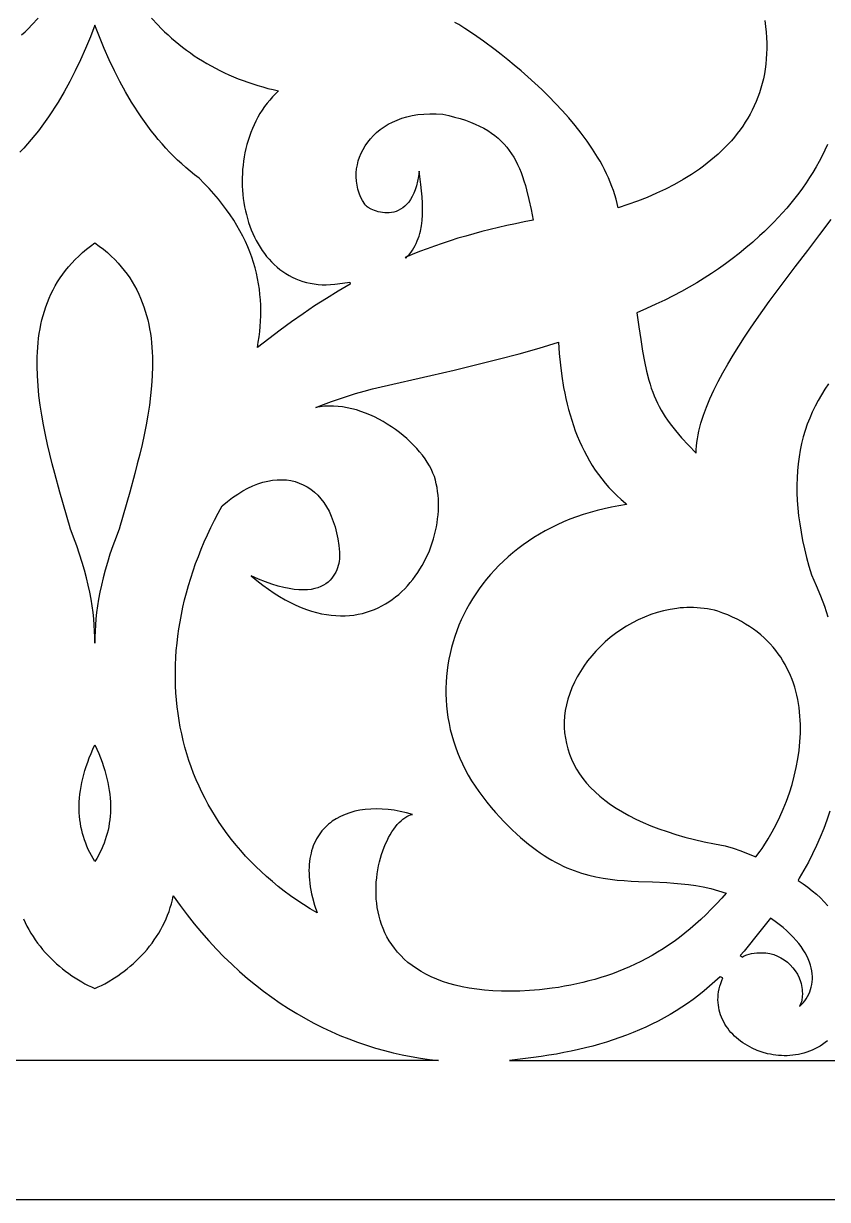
# Model space of a CAD drawing. Extents: x -53 to 63, y 3 to 43.
# Drawn here: x 5.37 to 21.28, y 2.79 to 26.06 of the extents above; entities that cross this region are included whole.
import ezdxf

# ---------------------------------------------------------------- set-up
doc = ezdxf.new("R2010")
doc.units = 0
doc.header["$MEASUREMENT"] = 0
doc.layers.add('LAYER_1', color=18, linetype='CONTINUOUS')

msp = doc.modelspace()

# ---------------------------------------------------------------- linework, layer by layer
at = {"layer": 'LAYER_1'}
for points in [[(7.901, 26.173), (8.027, 26.036), (8.092, 25.969), (8.159, 25.903), (8.228, 25.839), (8.298, 25.776), (8.369, 25.715), (8.442, 25.654), (8.517, 25.596), (8.593, 25.538), (8.67, 25.483), (8.749, 25.428), (8.83, 25.375), (8.912, 25.324), (8.995, 25.274), (9.08, 25.226), (9.166, 25.18), (9.254, 25.135), (9.343, 25.092), (9.434, 25.05), (9.526, 25.01), (9.619, 24.972), (9.714, 24.936), (9.81, 24.902), (9.907, 24.869), (10.006, 24.838), (10.106, 24.809), (10.207, 24.782), (10.31, 24.757), (10.414, 24.734), (10.414, 24.734), (10.354, 24.675), (10.296, 24.614), (10.241, 24.551), (10.189, 24.486), (10.139, 24.42), (10.092, 24.351), (10.048, 24.281), (10.007, 24.209), (9.968, 24.135), (9.932, 24.061), (9.898, 23.985), (9.867, 23.907), (9.839, 23.829), (9.813, 23.75), (9.79, 23.67), (9.77, 23.589), (9.752, 23.508), (9.736, 23.426), (9.724, 23.344), (9.713, 23.261), (9.705, 23.178), (9.7, 23.095), (9.697, 23.012), (9.696, 22.929), (9.698, 22.847), (9.703, 22.765), (9.71, 22.683), (9.719, 22.601), (9.73, 22.52), (9.744, 22.44), (9.761, 22.361), (9.779, 22.283), (9.8, 22.206), (9.824, 22.13), (9.849, 22.055), (9.877, 21.982), (9.908, 21.91), (9.94, 21.839), (9.975, 21.771), (10.012, 21.704), (10.051, 21.639), (10.092, 21.576), (10.136, 21.515), (10.181, 21.456), (10.229, 21.4), (10.279, 21.346), (10.332, 21.294), (10.386, 21.246), (10.442, 21.199), (10.501, 21.156), (10.561, 21.116), (10.624, 21.078), (10.689, 21.044), (10.756, 21.013), (10.824, 20.986), (10.895, 20.962), (10.968, 20.941), (11.043, 20.925), (11.119, 20.911), (11.198, 20.902), (11.279, 20.897), (11.361, 20.896), (11.446, 20.899), (11.532, 20.907), (11.683, 20.926), (11.827, 20.948), (11.837, 20.904), (11.599, 20.767), (11.364, 20.625), (11.131, 20.477), (10.901, 20.323), (10.673, 20.164), (10.447, 19.998), (10.222, 19.828), (9.998, 19.651), (10.016, 19.756), (10.031, 19.862), (10.044, 19.967), (10.053, 20.072), (10.06, 20.178), (10.064, 20.283), (10.065, 20.388), (10.063, 20.494), (10.057, 20.599), (10.048, 20.704), (10.036, 20.809), (10.02, 20.914), (10.001, 21.019), (9.978, 21.124), (9.951, 21.229), (9.921, 21.334), (9.886, 21.439), (9.848, 21.544), (9.806, 21.649), (9.759, 21.754), (9.708, 21.858), (9.653, 21.963), (9.593, 22.067), (9.529, 22.172), (9.46, 22.276), (9.386, 22.381), (9.308, 22.485), (9.225, 22.589), (9.137, 22.694), (9.044, 22.798), (8.945, 22.902), (8.842, 23.006), (8.753, 23.073), (8.667, 23.142), (8.582, 23.213), (8.499, 23.287), (8.418, 23.362), (8.338, 23.439), (8.26, 23.519), (8.184, 23.6), (8.109, 23.683), (8.036, 23.768), (7.965, 23.854), (7.895, 23.943), (7.826, 24.033), (7.76, 24.125), (7.694, 24.219), (7.63, 24.314), (7.568, 24.411), (7.506, 24.509), (7.388, 24.711), (7.275, 24.918), (7.167, 25.131), (7.064, 25.349), (6.965, 25.573), (6.871, 25.801), (6.781, 26.033), (6.69, 25.801), (6.595, 25.573), (6.496, 25.349), (6.392, 25.131), (6.284, 24.918), (6.17, 24.711), (6.052, 24.509), (5.99, 24.411), (5.928, 24.314), (5.864, 24.219), (5.798, 24.125), (5.731, 24.033), (5.663, 23.943), (5.593, 23.854), (5.521, 23.768), (5.448, 23.683), (5.373, 23.6), (5.297, 23.519)], [(5.33, 25.839), (5.398, 25.903), (5.465, 25.969), (5.531, 26.036), (5.657, 26.173)], [(20.044, 26.123), (20.059, 26.009), (20.071, 25.897), (20.079, 25.786), (20.083, 25.678), (20.083, 25.571), (20.08, 25.467), (20.074, 25.364), (20.064, 25.263), (20.051, 25.164), (20.035, 25.066), (20.015, 24.971), (19.993, 24.877), (19.967, 24.785), (19.938, 24.694), (19.906, 24.606), (19.872, 24.519), (19.835, 24.434), (19.794, 24.351), (19.752, 24.269), (19.706, 24.189), (19.658, 24.111), (19.608, 24.035), (19.555, 23.96), (19.499, 23.886), (19.442, 23.815), (19.382, 23.745), (19.32, 23.676), (19.255, 23.609), (19.189, 23.544), (19.121, 23.48), (19.051, 23.418), (18.978, 23.358), (18.904, 23.299), (18.829, 23.241), (18.751, 23.185), (18.672, 23.13), (18.592, 23.077), (18.426, 22.976), (18.255, 22.88), (18.079, 22.789), (17.898, 22.705), (17.713, 22.625), (17.525, 22.552), (17.333, 22.483), (17.139, 22.42), (17.121, 22.505), (17.1, 22.589), (17.076, 22.674), (17.049, 22.758), (17.018, 22.842), (16.985, 22.926), (16.95, 23.009), (16.911, 23.093), (16.87, 23.175), (16.827, 23.257), (16.782, 23.339), (16.734, 23.42), (16.633, 23.581), (16.524, 23.739), (16.409, 23.895), (16.288, 24.048), (16.162, 24.197), (16.033, 24.343), (15.9, 24.485), (15.765, 24.622), (15.628, 24.756), (15.491, 24.884), (15.354, 25.008), (15.218, 25.127), (15.084, 25.24), (14.953, 25.347), (14.826, 25.449), (14.703, 25.544), (14.474, 25.714), (14.273, 25.855), (14.107, 25.966), (13.983, 26.043), (13.908, 26.086)], [(21.288, 23.671), (21.235, 23.557), (21.179, 23.446), (21.121, 23.336), (21.06, 23.227), (20.997, 23.12), (20.93, 23.015), (20.862, 22.911), (20.79, 22.808), (20.717, 22.707), (20.64, 22.607), (20.561, 22.509), (20.48, 22.412), (20.396, 22.317), (20.31, 22.223), (20.221, 22.131), (20.13, 22.04), (20.036, 21.95), (19.941, 21.862), (19.804, 21.741), (19.669, 21.626), (19.535, 21.516), (19.4, 21.41), (19.265, 21.308), (19.128, 21.21), (18.988, 21.115), (18.846, 21.024), (18.7, 20.934), (18.549, 20.847), (18.393, 20.761), (18.231, 20.677), (18.063, 20.593), (17.888, 20.51), (17.704, 20.426), (17.512, 20.342), (17.55, 20.064), (17.587, 19.812), (17.623, 19.584), (17.662, 19.375), (17.702, 19.185), (17.747, 19.01), (17.771, 18.927), (17.797, 18.848), (17.824, 18.771), (17.853, 18.697), (17.884, 18.624), (17.917, 18.553), (17.952, 18.484), (17.99, 18.415), (18.03, 18.348), (18.073, 18.281), (18.119, 18.213), (18.168, 18.146), (18.22, 18.078), (18.275, 18.01), (18.397, 17.869), (18.534, 17.72), (18.687, 17.563), (18.688, 17.632), (18.692, 17.703), (18.699, 17.776), (18.709, 17.849), (18.722, 17.924), (18.738, 17.999), (18.756, 18.076), (18.778, 18.154), (18.801, 18.233), (18.828, 18.313), (18.888, 18.475), (18.957, 18.64), (19.035, 18.808), (19.12, 18.979), (19.212, 19.152), (19.312, 19.326), (19.416, 19.502), (19.527, 19.678), (19.641, 19.856), (19.76, 20.033), (19.881, 20.21), (20.006, 20.387), (20.132, 20.563), (20.388, 20.91), (20.643, 21.248), (20.893, 21.576), (21.133, 21.889), (21.357, 22.185)], [(21.305, 18.935), (21.232, 18.828), (21.163, 18.719), (21.098, 18.607), (21.038, 18.493), (20.983, 18.377), (20.932, 18.258), (20.885, 18.136), (20.843, 18.012), (20.806, 17.886), (20.773, 17.757), (20.746, 17.625), (20.722, 17.49), (20.704, 17.354), (20.691, 17.214), (20.682, 17.072), (20.678, 16.927), (20.679, 16.779), (20.685, 16.629), (20.697, 16.476), (20.713, 16.321), (20.734, 16.162), (20.761, 16.001), (20.792, 15.837), (20.829, 15.671), (20.871, 15.501), (20.918, 15.329), (20.971, 15.154), (21.062, 14.946), (21.146, 14.739), (21.223, 14.533), (21.292, 14.327)], [(21.334, 10.477), (21.275, 10.303), (21.211, 10.132), (21.142, 9.963), (21.068, 9.796), (20.989, 9.631), (20.906, 9.47), (20.817, 9.311), (20.724, 9.154), (20.709, 9.128), (20.705, 9.103), (20.802, 9.039), (20.894, 8.973), (20.983, 8.904), (21.067, 8.833), (21.146, 8.76), (21.222, 8.684), (21.293, 8.606)], [(5.367, 8.347), (5.4, 8.275), (5.435, 8.204), (5.473, 8.134), (5.513, 8.065), (5.556, 7.998), (5.6, 7.932), (5.647, 7.868), (5.695, 7.805), (5.746, 7.744), (5.798, 7.684), (5.851, 7.626), (5.906, 7.569), (5.963, 7.514), (6.021, 7.46), (6.08, 7.409), (6.14, 7.359), (6.201, 7.311), (6.263, 7.265), (6.326, 7.221), (6.39, 7.179), (6.454, 7.139), (6.519, 7.1), (6.584, 7.064), (6.65, 7.03), (6.715, 6.999), (6.781, 6.969), (6.846, 6.999), (6.912, 7.03), (6.977, 7.064), (7.041, 7.1), (7.17, 7.179), (7.233, 7.221), (7.296, 7.265), (7.358, 7.311), (7.419, 7.359), (7.479, 7.409), (7.538, 7.46), (7.595, 7.514), (7.652, 7.569), (7.707, 7.626), (7.76, 7.684), (7.812, 7.744), (7.862, 7.805), (7.911, 7.868), (7.957, 7.932), (8.002, 7.998), (8.044, 8.065), (8.084, 8.134), (8.122, 8.204), (8.157, 8.275), (8.19, 8.347), (8.221, 8.42), (8.248, 8.495), (8.273, 8.57), (8.295, 8.647), (8.314, 8.725), (8.329, 8.803), (8.466, 8.612), (8.605, 8.428), (8.746, 8.249), (8.89, 8.077), (9.037, 7.911), (9.185, 7.75), (9.336, 7.596), (9.489, 7.448), (9.644, 7.306), (9.801, 7.169), (9.96, 7.039), (10.12, 6.914), (10.282, 6.795), (10.446, 6.681), (10.612, 6.573), (10.779, 6.471), (10.947, 6.374), (11.116, 6.282), (11.287, 6.196), (11.459, 6.116), (11.632, 6.04), (11.806, 5.97), (11.981, 5.905), (12.157, 5.845), (12.333, 5.791), (12.511, 5.741), (12.688, 5.696), (12.867, 5.657), (13.045, 5.622), (13.224, 5.592), (13.404, 5.567), (13.583, 5.546), (6.781, 5.546), (-0.026, 5.546)], [(21.286, 5.936), (21.238, 5.898), (21.188, 5.862), (21.138, 5.83), (21.086, 5.8), (21.034, 5.773), (20.981, 5.748), (20.927, 5.727), (20.873, 5.707), (20.818, 5.69), (20.763, 5.676), (20.708, 5.664), (20.652, 5.654), (20.597, 5.647), (20.541, 5.642), (20.485, 5.639), (20.429, 5.638), (20.373, 5.64), (20.318, 5.643), (20.263, 5.649), (20.208, 5.657), (20.154, 5.667), (20.1, 5.679), (19.994, 5.708), (19.891, 5.745), (19.792, 5.788), (19.698, 5.839), (19.652, 5.866), (19.608, 5.896), (19.565, 5.926), (19.524, 5.958), (19.484, 5.992), (19.446, 6.027), (19.409, 6.064), (19.374, 6.101), (19.341, 6.14), (19.31, 6.181), (19.281, 6.222), (19.254, 6.265), (19.23, 6.308), (19.207, 6.353), (19.187, 6.399), (19.169, 6.446), (19.154, 6.494), (19.141, 6.542), (19.131, 6.592), (19.124, 6.642), (19.119, 6.693), (19.117, 6.745), (19.118, 6.798), (19.122, 6.851), (19.129, 6.905), (19.14, 6.96), (19.154, 7.015), (19.17, 7.071), (19.191, 7.127), (19.215, 7.183), (19.162, 7.202), (19.057, 7.106), (18.952, 7.013), (18.845, 6.923), (18.736, 6.837), (18.626, 6.754), (18.514, 6.675), (18.401, 6.599), (18.286, 6.525), (18.169, 6.455), (18.051, 6.388), (17.931, 6.324), (17.81, 6.263), (17.687, 6.204), (17.562, 6.149), (17.435, 6.096), (17.306, 6.045), (17.176, 5.997), (17.044, 5.952), (16.909, 5.909), (16.773, 5.869), (16.636, 5.83), (16.496, 5.795), (16.354, 5.761), (16.21, 5.729), (16.065, 5.7), (15.917, 5.672), (15.767, 5.647), (15.615, 5.623), (15.461, 5.601), (15.305, 5.581), (14.986, 5.546), (21.735, 5.546)], [(-53.042, 2.794), (63.41, 2.794)]]:
    msp.add_lwpolyline(points, dxfattribs=at)
for points in [[(12.92, 21.436), (12.935, 21.419), (12.972, 21.458), (13.007, 21.498), (13.039, 21.539), (13.069, 21.582), (13.096, 21.625), (13.121, 21.67), (13.143, 21.715), (13.164, 21.762), (13.182, 21.809), (13.198, 21.858), (13.213, 21.908), (13.225, 21.958), (13.245, 22.062), (13.259, 22.169), (13.266, 22.28), (13.268, 22.395), (13.265, 22.512), (13.258, 22.632), (13.248, 22.755), (13.234, 22.881), (13.201, 23.14), (13.187, 23.037), (13.17, 22.942), (13.148, 22.855), (13.123, 22.776), (13.095, 22.705), (13.064, 22.641), (13.03, 22.583), (12.994, 22.532), (12.956, 22.488), (12.916, 22.449), (12.874, 22.416), (12.831, 22.388), (12.788, 22.366), (12.743, 22.348), (12.698, 22.334), (12.653, 22.325), (12.608, 22.32), (12.563, 22.318), (12.519, 22.319), (12.475, 22.323), (12.433, 22.33), (12.392, 22.339), (12.353, 22.35), (12.316, 22.362), (12.249, 22.391), (12.193, 22.423), (12.17, 22.44), (12.15, 22.456), (12.134, 22.472), (12.122, 22.487), (12.079, 22.56), (12.042, 22.635), (12.012, 22.711), (11.988, 22.789), (11.971, 22.868), (11.959, 22.948), (11.955, 23.028), (11.956, 23.108), (11.963, 23.188), (11.977, 23.267), (11.996, 23.346), (12.022, 23.423), (12.053, 23.499), (12.09, 23.574), (12.133, 23.646), (12.181, 23.716), (12.235, 23.783), (12.294, 23.848), (12.359, 23.909), (12.429, 23.966), (12.505, 24.02), (12.586, 24.07), (12.671, 24.115), (12.762, 24.155), (12.859, 24.19), (12.959, 24.22), (13.065, 24.244), (13.176, 24.262), (13.291, 24.274), (13.412, 24.28), (13.536, 24.278), (13.666, 24.269), (13.788, 24.243), (13.903, 24.214), (14.013, 24.183), (14.117, 24.15), (14.216, 24.114), (14.309, 24.076), (14.397, 24.035), (14.479, 23.992), (14.557, 23.946), (14.631, 23.897), (14.699, 23.847), (14.764, 23.793), (14.824, 23.737), (14.881, 23.679), (14.934, 23.618), (14.983, 23.554), (15.029, 23.488), (15.072, 23.419), (15.113, 23.348), (15.15, 23.273), (15.185, 23.197), (15.217, 23.117), (15.248, 23.035), (15.276, 22.95), (15.303, 22.862), (15.328, 22.772), (15.374, 22.582), (15.416, 22.382), (15.456, 22.171), (15.281, 22.138), (15.109, 22.104), (14.939, 22.068), (14.771, 22.03), (14.606, 21.99), (14.443, 21.949), (14.282, 21.906), (14.123, 21.86), (13.966, 21.814), (13.811, 21.765), (13.658, 21.714), (13.507, 21.662), (13.358, 21.608), (13.21, 21.552), (13.064, 21.495)], [(6.781, 13.804), (6.779, 13.921), (6.774, 14.04), (6.767, 14.161), (6.757, 14.285), (6.743, 14.412), (6.726, 14.541), (6.705, 14.674), (6.679, 14.811), (6.649, 14.952), (6.615, 15.097), (6.575, 15.247), (6.529, 15.402), (6.478, 15.562), (6.421, 15.728), (6.358, 15.9), (6.288, 16.078), (6.288, 16.085), (6.089, 16.791), (5.987, 17.163), (5.937, 17.352), (5.89, 17.543), (5.845, 17.735), (5.802, 17.928), (5.763, 18.122), (5.729, 18.317), (5.698, 18.511), (5.673, 18.705), (5.654, 18.898), (5.642, 19.09), (5.636, 19.281), (5.638, 19.47), (5.642, 19.564), (5.648, 19.657), (5.656, 19.749), (5.666, 19.841), (5.679, 19.932), (5.694, 20.022), (5.712, 20.112), (5.732, 20.2), (5.755, 20.288), (5.781, 20.375), (5.809, 20.46), (5.84, 20.545), (5.874, 20.629), (5.911, 20.711), (5.951, 20.792), (5.994, 20.873), (6.04, 20.951), (6.09, 21.029), (6.143, 21.105), (6.199, 21.18), (6.259, 21.253), (6.322, 21.325), (6.389, 21.395), (6.46, 21.464), (6.534, 21.531), (6.612, 21.597), (6.695, 21.66), (6.781, 21.722), (6.867, 21.66), (6.949, 21.597), (7.027, 21.531), (7.101, 21.464), (7.172, 21.395), (7.239, 21.325), (7.302, 21.253), (7.361, 21.18), (7.417, 21.105), (7.47, 21.029), (7.52, 20.951), (7.566, 20.873), (7.609, 20.792), (7.649, 20.711), (7.685, 20.629), (7.719, 20.545), (7.75, 20.46), (7.778, 20.375), (7.804, 20.288), (7.826, 20.2), (7.847, 20.112), (7.864, 20.022), (7.879, 19.932), (7.892, 19.841), (7.902, 19.749), (7.91, 19.657), (7.916, 19.564), (7.92, 19.47), (7.922, 19.281), (7.916, 19.09), (7.903, 18.898), (7.884, 18.705), (7.859, 18.511), (7.829, 18.317), (7.794, 18.122), (7.755, 17.928), (7.713, 17.735), (7.667, 17.543), (7.62, 17.352), (7.57, 17.163), (7.469, 16.791), (7.269, 16.085), (7.269, 16.078), (7.199, 15.9), (7.136, 15.728), (7.079, 15.562), (7.028, 15.402), (6.983, 15.247), (6.943, 15.097), (6.908, 14.952), (6.878, 14.811), (6.853, 14.674), (6.832, 14.541), (6.815, 14.412), (6.802, 14.285), (6.792, 14.161), (6.786, 14.04), (6.782, 13.921)], [(15.959, 19.756), (15.975, 19.532), (15.996, 19.307), (16.025, 19.084), (16.061, 18.863), (16.082, 18.753), (16.105, 18.643), (16.131, 18.535), (16.158, 18.427), (16.188, 18.321), (16.22, 18.215), (16.254, 18.11), (16.291, 18.007), (16.331, 17.904), (16.373, 17.803), (16.418, 17.704), (16.466, 17.606), (16.517, 17.509), (16.57, 17.414), (16.627, 17.321), (16.687, 17.229), (16.75, 17.14), (16.816, 17.052), (16.885, 16.966), (16.958, 16.883), (17.034, 16.802), (17.114, 16.723), (17.197, 16.646), (17.284, 16.572), (17.293, 16.565), (17.298, 16.558), (17.304, 16.544), (17.154, 16.521), (17.007, 16.495), (16.863, 16.464), (16.722, 16.429), (16.583, 16.391), (16.448, 16.349), (16.315, 16.304), (16.186, 16.255), (16.059, 16.203), (15.935, 16.147), (15.814, 16.088), (15.697, 16.026), (15.582, 15.961), (15.471, 15.893), (15.363, 15.822), (15.258, 15.749), (15.156, 15.672), (15.057, 15.593), (14.962, 15.512), (14.87, 15.428), (14.781, 15.342), (14.696, 15.253), (14.614, 15.163), (14.535, 15.07), (14.46, 14.975), (14.389, 14.878), (14.321, 14.78), (14.256, 14.68), (14.195, 14.578), (14.138, 14.474), (14.084, 14.369), (14.034, 14.263), (13.987, 14.156), (13.945, 14.047), (13.906, 13.937), (13.871, 13.826), (13.839, 13.714), (13.812, 13.601), (13.788, 13.488), (13.768, 13.374), (13.753, 13.259), (13.741, 13.144), (13.733, 13.028), (13.729, 12.912), (13.729, 12.795), (13.733, 12.679), (13.742, 12.562), (13.754, 12.446), (13.771, 12.33), (13.792, 12.213), (13.817, 12.097), (13.846, 11.982), (13.88, 11.867), (13.918, 11.752), (13.96, 11.638), (14.007, 11.525), (14.058, 11.413), (14.113, 11.301), (14.173, 11.191), (14.238, 11.081), (14.307, 10.973), (14.38, 10.866), (14.459, 10.76), (14.541, 10.656), (14.627, 10.553), (14.712, 10.455), (14.797, 10.361), (14.88, 10.272), (14.963, 10.187), (15.045, 10.107), (15.126, 10.03), (15.206, 9.958), (15.286, 9.889), (15.365, 9.825), (15.444, 9.763), (15.521, 9.706), (15.599, 9.652), (15.675, 9.601), (15.751, 9.554), (15.827, 9.509), (15.902, 9.468), (15.977, 9.429), (16.051, 9.393), (16.124, 9.36), (16.198, 9.33), (16.27, 9.302), (16.415, 9.252), (16.558, 9.212), (16.7, 9.178), (16.842, 9.152), (16.982, 9.131), (17.122, 9.115), (17.262, 9.103), (17.401, 9.094), (17.54, 9.087), (17.82, 9.077), (18.101, 9.064), (18.243, 9.055), (18.386, 9.043), (18.53, 9.027), (18.676, 9.006), (18.824, 8.979), (18.973, 8.945), (19.124, 8.904), (19.278, 8.854), (19.191, 8.757), (19.087, 8.645), (18.984, 8.537), (18.88, 8.434), (18.775, 8.335), (18.67, 8.241), (18.565, 8.15), (18.459, 8.063), (18.353, 7.981), (18.246, 7.902), (18.138, 7.827), (18.03, 7.755), (17.921, 7.687), (17.811, 7.623), (17.701, 7.562), (17.591, 7.504), (17.479, 7.449), (17.367, 7.398), (17.254, 7.349), (17.14, 7.304), (17.026, 7.261), (16.911, 7.221), (16.795, 7.184), (16.678, 7.15), (16.56, 7.118), (16.442, 7.088), (16.322, 7.061), (16.202, 7.036), (16.081, 7.013), (15.959, 6.992), (15.835, 6.973), (15.586, 6.941), (15.385, 6.927), (15.192, 6.917), (15.007, 6.914), (14.829, 6.916), (14.659, 6.924), (14.496, 6.936), (14.34, 6.954), (14.191, 6.976), (14.049, 7.003), (13.913, 7.034), (13.785, 7.069), (13.663, 7.109), (13.547, 7.153), (13.437, 7.2), (13.334, 7.251), (13.237, 7.305), (13.145, 7.362), (13.059, 7.423), (12.979, 7.486), (12.904, 7.552), (12.835, 7.62), (12.771, 7.691), (12.712, 7.764), (12.657, 7.838), (12.608, 7.915), (12.563, 7.993), (12.523, 8.073), (12.488, 8.154), (12.457, 8.235), (12.429, 8.318), (12.406, 8.402), (12.387, 8.486), (12.372, 8.571), (12.36, 8.655), (12.352, 8.74), (12.347, 8.825), (12.346, 8.909), (12.347, 8.992), (12.352, 9.076), (12.36, 9.158), (12.37, 9.239), (12.383, 9.319), (12.398, 9.397), (12.416, 9.474), (12.436, 9.55), (12.458, 9.623), (12.482, 9.694), (12.508, 9.763), (12.536, 9.83), (12.565, 9.893), (12.596, 9.955), (12.628, 10.013), (12.662, 10.068), (12.696, 10.119), (12.731, 10.167), (12.767, 10.212), (12.804, 10.252), (12.842, 10.289), (12.88, 10.321), (12.918, 10.349), (12.956, 10.373), (12.994, 10.391), (13.032, 10.405), (13.07, 10.414), (12.947, 10.447), (12.825, 10.474), (12.704, 10.495), (12.586, 10.51), (12.469, 10.52), (12.354, 10.523), (12.243, 10.52), (12.134, 10.511), (12.028, 10.496), (11.927, 10.475), (11.828, 10.447), (11.735, 10.414), (11.645, 10.375), (11.56, 10.329), (11.481, 10.278), (11.443, 10.25), (11.406, 10.22), (11.371, 10.189), (11.337, 10.156), (11.305, 10.122), (11.274, 10.087), (11.245, 10.049), (11.218, 10.011), (11.192, 9.97), (11.167, 9.929), (11.145, 9.885), (11.124, 9.84), (11.105, 9.794), (11.088, 9.746), (11.072, 9.696), (11.059, 9.645), (11.047, 9.593), (11.037, 9.539), (11.03, 9.483), (11.024, 9.426), (11.021, 9.367), (11.019, 9.307), (11.02, 9.245), (11.023, 9.182), (11.028, 9.117), (11.035, 9.051), (11.044, 8.983), (11.056, 8.913), (11.071, 8.842), (11.087, 8.77), (11.128, 8.62), (11.179, 8.464), (11.042, 8.546), (10.909, 8.63), (10.779, 8.717), (10.653, 8.806), (10.53, 8.897), (10.41, 8.99), (10.294, 9.085), (10.181, 9.183), (10.072, 9.282), (9.966, 9.383), (9.864, 9.486), (9.765, 9.59), (9.669, 9.697), (9.577, 9.805), (9.488, 9.915), (9.402, 10.027), (9.32, 10.14), (9.242, 10.255), (9.167, 10.372), (9.095, 10.49), (9.026, 10.609), (8.961, 10.73), (8.9, 10.852), (8.842, 10.976), (8.787, 11.1), (8.735, 11.226), (8.687, 11.354), (8.643, 11.482), (8.602, 11.611), (8.564, 11.742), (8.53, 11.874), (8.499, 12.006), (8.471, 12.14), (8.447, 12.274), (8.426, 12.41), (8.409, 12.546), (8.395, 12.683), (8.384, 12.82), (8.377, 12.959), (8.373, 13.098), (8.373, 13.237), (8.376, 13.377), (8.383, 13.518), (8.392, 13.659), (8.406, 13.801), (8.422, 13.943), (8.442, 14.085), (8.466, 14.228), (8.493, 14.371), (8.523, 14.514), (8.556, 14.658), (8.593, 14.801), (8.634, 14.945), (8.678, 15.088), (8.725, 15.232), (8.775, 15.376), (8.829, 15.519), (8.887, 15.663), (8.947, 15.806), (9.011, 15.949), (9.079, 16.092), (9.15, 16.235), (9.224, 16.377), (9.302, 16.519), (9.403, 16.605), (9.505, 16.683), (9.607, 16.753), (9.708, 16.815), (9.809, 16.869), (9.909, 16.916), (10.008, 16.955), (10.106, 16.986), (10.203, 17.01), (10.298, 17.027), (10.392, 17.036), (10.483, 17.038), (10.573, 17.032), (10.66, 17.019), (10.745, 16.999), (10.827, 16.971), (10.907, 16.937), (10.983, 16.895), (11.056, 16.847), (11.126, 16.792), (11.192, 16.729), (11.254, 16.66), (11.313, 16.584), (11.367, 16.501), (11.416, 16.412), (11.461, 16.316), (11.501, 16.213), (11.537, 16.104), (11.567, 15.988), (11.591, 15.866), (11.611, 15.737), (11.624, 15.603), (11.626, 15.538), (11.621, 15.463), (11.615, 15.423), (11.608, 15.381), (11.597, 15.339), (11.584, 15.296), (11.568, 15.253), (11.549, 15.21), (11.526, 15.167), (11.5, 15.126), (11.47, 15.086), (11.436, 15.048), (11.397, 15.013), (11.354, 14.98), (11.307, 14.95), (11.254, 14.923), (11.196, 14.9), (11.133, 14.882), (11.064, 14.868), (10.989, 14.859), (10.908, 14.855), (10.821, 14.858), (10.728, 14.866), (10.627, 14.882), (10.52, 14.904), (10.406, 14.934), (10.284, 14.971), (10.155, 15.017), (10.018, 15.071), (9.873, 15.135), (9.988, 15.04), (10.103, 14.952), (10.216, 14.87), (10.328, 14.795), (10.438, 14.726), (10.547, 14.663), (10.654, 14.606), (10.761, 14.556), (10.865, 14.511), (10.968, 14.471), (11.07, 14.438), (11.17, 14.409), (11.268, 14.386), (11.365, 14.368), (11.46, 14.355), (11.553, 14.347), (11.645, 14.343), (11.735, 14.344), (11.823, 14.35), (11.909, 14.36), (11.994, 14.374), (12.077, 14.392), (12.157, 14.414), (12.236, 14.44), (12.313, 14.47), (12.388, 14.503), (12.461, 14.54), (12.532, 14.58), (12.601, 14.623), (12.668, 14.669), (12.733, 14.718), (12.795, 14.769), (12.856, 14.824), (12.914, 14.881), (12.97, 14.94), (13.024, 15.001), (13.075, 15.065), (13.124, 15.13), (13.171, 15.198), (13.216, 15.267), (13.258, 15.338), (13.298, 15.41), (13.335, 15.483), (13.37, 15.558), (13.402, 15.633), (13.432, 15.71), (13.459, 15.788), (13.483, 15.866), (13.505, 15.944), (13.524, 16.023), (13.541, 16.103), (13.555, 16.182), (13.566, 16.261), (13.575, 16.341), (13.58, 16.42), (13.583, 16.498), (13.583, 16.577), (13.58, 16.654), (13.575, 16.731), (13.566, 16.807), (13.554, 16.881), (13.54, 16.955), (13.522, 17.027), (13.501, 17.098), (13.474, 17.169), (13.442, 17.24), (13.404, 17.311), (13.362, 17.382), (13.316, 17.452), (13.265, 17.521), (13.21, 17.59), (13.151, 17.658), (13.089, 17.724), (13.023, 17.79), (12.954, 17.853), (12.882, 17.915), (12.808, 17.974), (12.73, 18.032), (12.651, 18.087), (12.569, 18.139), (12.485, 18.189), (12.4, 18.236), (12.314, 18.279), (12.226, 18.319), (12.137, 18.356), (12.047, 18.389), (11.957, 18.417), (11.866, 18.442), (11.775, 18.462), (11.685, 18.478), (11.594, 18.489), (11.504, 18.495), (11.415, 18.495), (11.327, 18.491), (11.24, 18.481), (11.154, 18.465), (11.309, 18.525), (11.465, 18.583), (11.622, 18.638), (11.781, 18.691), (11.943, 18.741), (12.109, 18.788), (12.278, 18.833), (12.451, 18.875), (13.433, 19.098), (13.895, 19.206), (14.339, 19.314), (14.767, 19.422), (15.178, 19.531), (15.575, 19.642)], [(19.863, 9.575), (19.95, 9.684), (19.99, 9.739), (20.023, 9.794), (20.109, 9.929), (20.191, 10.069), (20.268, 10.215), (20.342, 10.365), (20.41, 10.52), (20.473, 10.679), (20.531, 10.841), (20.583, 11.006), (20.628, 11.173), (20.667, 11.341), (20.699, 11.511), (20.723, 11.682), (20.74, 11.853), (20.745, 11.938), (20.749, 12.023), (20.75, 12.108), (20.749, 12.193), (20.745, 12.277), (20.74, 12.361), (20.732, 12.444), (20.722, 12.527), (20.71, 12.609), (20.695, 12.691), (20.678, 12.771), (20.658, 12.851), (20.635, 12.931), (20.61, 13.009), (20.583, 13.086), (20.552, 13.162), (20.519, 13.237), (20.483, 13.311), (20.445, 13.383), (20.403, 13.455), (20.359, 13.524), (20.311, 13.593), (20.261, 13.66), (20.207, 13.725), (20.151, 13.788), (20.091, 13.85), (20.028, 13.911), (19.962, 13.969), (19.893, 14.025), (19.82, 14.08), (19.744, 14.132), (19.664, 14.182), (19.581, 14.23), (19.495, 14.276), (19.405, 14.319), (19.311, 14.361), (19.214, 14.399), (19.113, 14.436), (19.045, 14.453), (18.976, 14.467), (18.908, 14.48), (18.84, 14.49), (18.771, 14.498), (18.703, 14.503), (18.635, 14.506), (18.568, 14.508), (18.5, 14.507), (18.433, 14.504), (18.366, 14.499), (18.3, 14.492), (18.168, 14.472), (18.038, 14.444), (17.91, 14.41), (17.784, 14.368), (17.66, 14.32), (17.539, 14.266), (17.422, 14.206), (17.307, 14.14), (17.196, 14.069), (17.089, 13.993), (16.985, 13.912), (16.886, 13.827), (16.791, 13.738), (16.701, 13.645), (16.616, 13.549), (16.536, 13.45), (16.462, 13.348), (16.393, 13.244), (16.331, 13.137), (16.274, 13.029), (16.224, 12.919), (16.181, 12.808), (16.144, 12.696), (16.115, 12.584), (16.094, 12.471), (16.08, 12.359), (16.074, 12.247), (16.074, 12.137), (16.081, 12.028), (16.095, 11.921), (16.115, 11.815), (16.142, 11.711), (16.175, 11.609), (16.214, 11.508), (16.261, 11.409), (16.314, 11.312), (16.374, 11.217), (16.441, 11.124), (16.514, 11.034), (16.595, 10.945), (16.682, 10.859), (16.776, 10.774), (16.878, 10.693), (16.986, 10.613), (17.101, 10.536), (17.224, 10.462), (17.353, 10.39), (17.49, 10.321), (17.634, 10.255), (17.785, 10.191), (17.943, 10.131), (18.109, 10.073), (18.282, 10.018), (18.462, 9.966), (18.65, 9.918), (18.845, 9.873), (19.048, 9.83), (19.258, 9.792), (19.42, 9.743), (19.57, 9.692), (19.715, 9.637)], [(6.781, 9.484), (6.745, 9.542), (6.712, 9.601), (6.68, 9.661), (6.65, 9.722), (6.623, 9.784), (6.598, 9.846), (6.575, 9.909), (6.554, 9.974), (6.535, 10.039), (6.519, 10.104), (6.505, 10.171), (6.493, 10.239), (6.483, 10.307), (6.476, 10.377), (6.471, 10.447), (6.469, 10.518), (6.469, 10.59), (6.472, 10.663), (6.477, 10.737), (6.484, 10.812), (6.494, 10.888), (6.507, 10.965), (6.522, 11.043), (6.54, 11.122), (6.561, 11.202), (6.584, 11.283), (6.61, 11.365), (6.638, 11.448), (6.67, 11.532), (6.704, 11.617), (6.741, 11.704), (6.781, 11.791), (6.82, 11.704), (6.857, 11.617), (6.891, 11.532), (6.922, 11.448), (6.95, 11.365), (6.976, 11.283), (6.999, 11.202), (7.019, 11.122), (7.037, 11.043), (7.052, 10.965), (7.064, 10.888), (7.074, 10.812), (7.082, 10.737), (7.087, 10.663), (7.089, 10.59), (7.089, 10.518), (7.087, 10.447), (7.082, 10.377), (7.075, 10.307), (7.066, 10.239), (7.054, 10.171), (7.04, 10.104), (7.024, 10.039), (7.005, 9.974), (6.985, 9.909), (6.962, 9.846), (6.937, 9.784), (6.91, 9.722), (6.881, 9.661), (6.849, 9.601), (6.816, 9.542)], [(19.558, 7.619), (19.577, 7.606), (19.593, 7.591), (19.638, 7.614), (19.686, 7.633), (19.734, 7.648), (19.783, 7.66), (19.833, 7.669), (19.883, 7.675), (19.933, 7.677), (19.984, 7.677), (20.025, 7.676), (20.065, 7.672), (20.104, 7.667), (20.144, 7.66), (20.22, 7.64), (20.293, 7.612), (20.363, 7.578), (20.429, 7.538), (20.491, 7.491), (20.549, 7.439), (20.601, 7.381), (20.648, 7.319), (20.688, 7.252), (20.723, 7.182), (20.75, 7.107), (20.761, 7.069), (20.77, 7.03), (20.778, 6.99), (20.783, 6.949), (20.786, 6.908), (20.787, 6.867), (20.784, 6.802), (20.774, 6.738), (20.767, 6.707), (20.757, 6.676), (20.744, 6.646), (20.729, 6.616), (20.767, 6.651), (20.801, 6.688), (20.833, 6.727), (20.863, 6.767), (20.889, 6.81), (20.913, 6.854), (20.933, 6.9), (20.95, 6.948), (20.964, 6.997), (20.975, 7.047), (20.982, 7.099), (20.986, 7.152), (20.986, 7.206), (20.982, 7.262), (20.974, 7.318), (20.963, 7.376), (20.947, 7.434), (20.927, 7.493), (20.903, 7.553), (20.875, 7.613), (20.842, 7.674), (20.805, 7.736), (20.762, 7.797), (20.716, 7.86), (20.664, 7.922), (20.607, 7.985), (20.546, 8.047), (20.479, 8.11), (20.407, 8.173), (20.33, 8.235), (20.247, 8.297), (20.158, 8.359), (19.868, 8), (19.715, 7.805), (19.637, 7.711)]]:
    msp.add_lwpolyline(points, close=True, dxfattribs=at)

doc.saveas('drawing.dxf')
